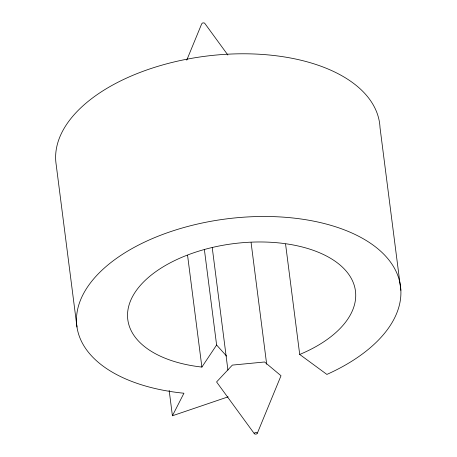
<?xml version="1.0" encoding="UTF-8"?>
<svg xmlns="http://www.w3.org/2000/svg" width="457" height="457" viewBox="0 0 457 457"><rect width="100%" height="100%" fill="white"/><g stroke="black" fill="none" stroke-linecap="round" stroke-linejoin="round"><path stroke-width="0.69" d="M186.753 60.141L201.697 23.838L202.48 23.004L204.079 22.85L204.896 23.53L227.866 55.017M257.371 433.162L281.009 375.74L264.569 361.99L232.356 365.097L216.578 381.949L254.172 433.47L254.989 434.15L256.588 433.996L257.371 433.162L256.554 432.476L254.955 432.63L254.172 433.47M228.146 396.836L172.415 415.773L183.937 393.231A160.43 87.144 -7.3 0 1 76.982 327.029L56.137 164.331A160.43 87.144 -7.3 0 1 139.653 72.589A164.132 89.155 -7.3 0 1 380.018 127.64L400.863 290.338M76.982 327.029A160.43 87.144 -7.3 0 1 160.493 235.286A164.132 89.155 -7.3 0 1 378.076 248.968A164.132 89.155 -7.3 0 1 326.886 374.42L299.706 354.455A115.044 62.489 -7.3 0 0 339.717 264.74A115.044 62.489 -7.3 0 0 182.977 256.845A113.873 61.855 -7.3 0 0 128.011 321.037A113.873 61.855 -7.3 0 0 201.885 367.074L216.607 345.006L204.376 249.511M216.607 345.006L226.563 356.077M285.574 244.101L299.706 354.455M251.082 242.536L266.671 364.229M212.248 247.717L227.923 370.113M187.57 255.309L201.885 367.074M169.153 390.307L172.415 415.773"/></g></svg>
